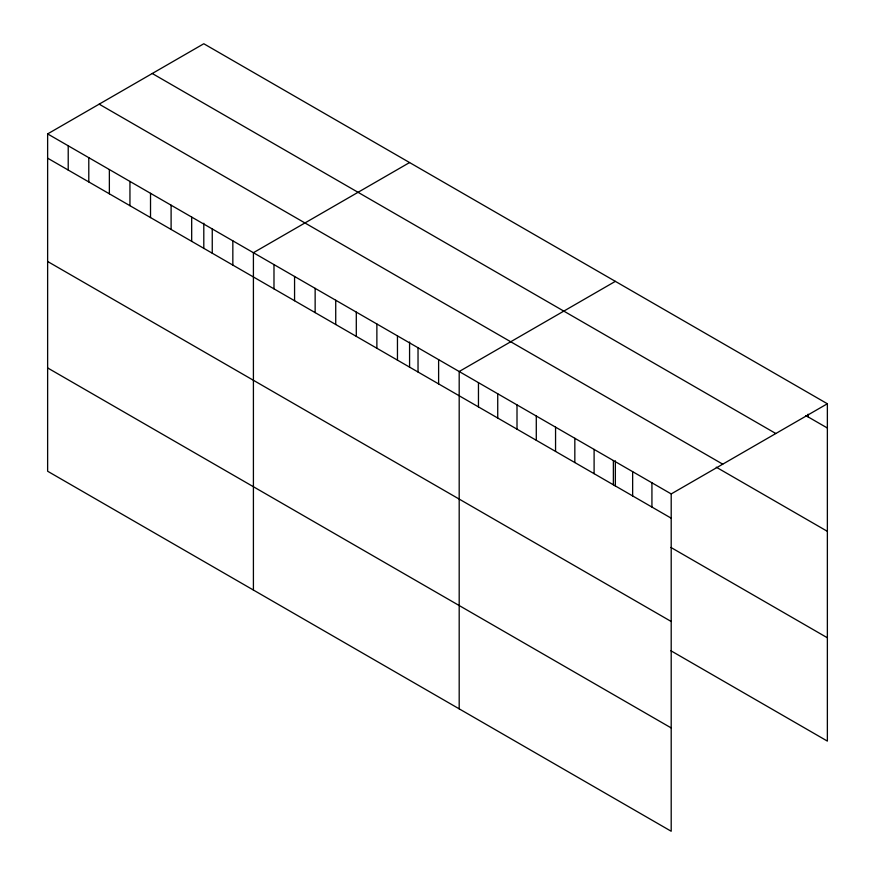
<?xml version="1.0" encoding="UTF-8"?>
<svg xmlns="http://www.w3.org/2000/svg" width="875" height="875" viewBox="0 0 875 875"><rect width="100%" height="100%" fill="white"/><g stroke="black" fill="none" stroke-linecap="round" stroke-linejoin="round"><path stroke-width="1.31" d="M47.633 133.908L671.202 493.927L671.202 831.25L47.633 471.242L47.633 133.908L203.798 43.75L827.367 403.758L827.367 741.092L670.906 650.759M409.577 162.553L253.411 252.711L253.411 590.045M615.355 281.356L459.189 371.514L459.189 708.848M671.202 493.927L827.367 403.758M805.82 415.581L827.367 428.017M152.261 73.5L775.83 433.519M99.17 104.158L722.739 464.166M716.253 467.184L827.367 531.333M47.633 158.167L671.202 518.186M670.906 547.444L827.367 637.777M47.633 261.483L671.202 621.491M47.633 367.927L671.202 727.934M808.095 414.203L808.095 416.894M651.93 482.792L651.93 507.052M632.647 471.669L632.647 495.928M615.355 460.819L615.355 486.106M613.375 460.534L613.375 484.805M594.103 449.411L594.103 473.67M574.831 438.288L574.831 462.547M555.559 427.153L555.559 451.413M536.288 416.03L536.288 440.289M517.005 404.906L517.005 429.166M497.733 393.772L497.733 418.031M478.461 382.648L478.461 406.908M438.616 359.636L438.616 383.895M418.031 347.758L418.031 372.017M409.577 342.016L409.577 367.303M397.458 335.88L397.458 360.139M376.873 324.002L376.873 348.261M356.3 312.113L356.3 336.372M335.727 300.234L335.727 324.494M315.142 288.356L315.142 312.616M294.569 276.478L294.569 300.737M273.984 264.6L273.984 288.859M232.838 240.833L232.838 265.092M212.253 228.955L212.253 253.214M203.798 223.213L203.798 248.489M191.68 217.077L191.68 241.336M171.106 205.188L171.106 229.458M150.522 193.309L150.522 217.569M129.948 181.431L129.948 205.691M109.364 169.553L109.364 193.812M88.791 157.675L88.791 181.934M68.217 145.786L68.217 170.056"/></g></svg>
